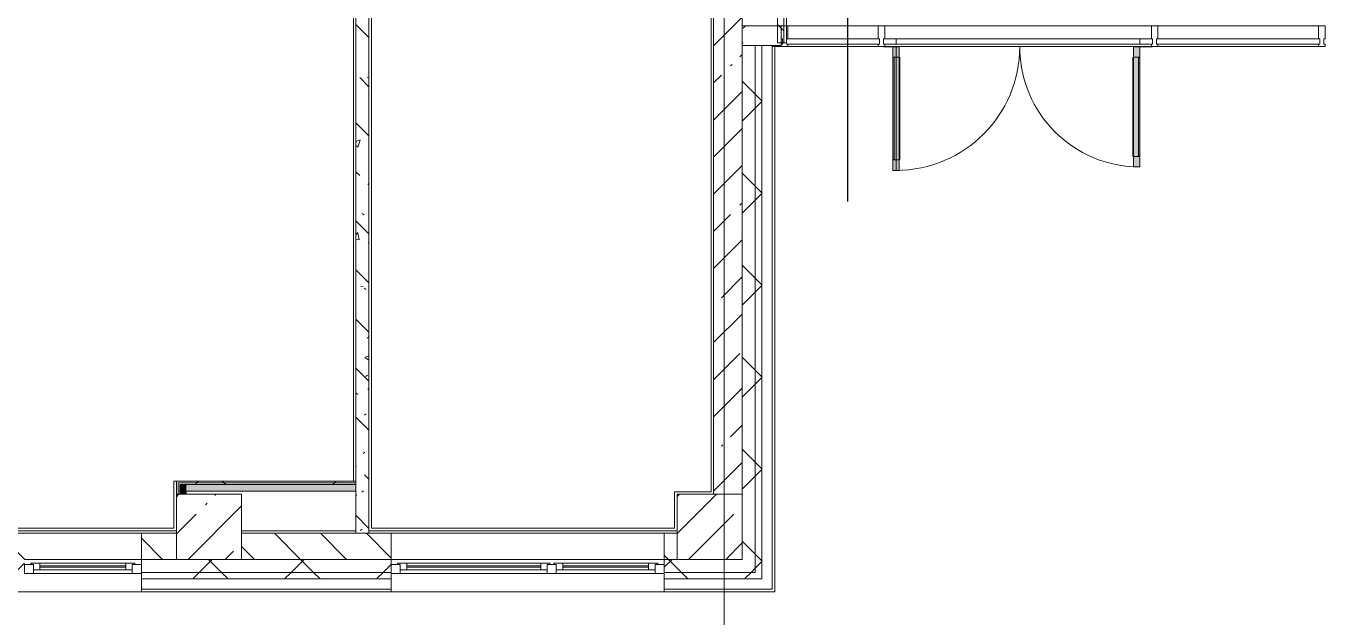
# Model space of a CAD drawing. Header units: millimetres. Extents: x -4060 to 187734, y -8553 to 29000.
# Drawn here: x 139916 to 149889, y 3106 to 7650 of the extents above; entities that cross this region are included whole.
import ezdxf

# ---------------------------------------------------------------- set-up
doc = ezdxf.new("R2010")
doc.units = ezdxf.units.MM
for name, color, linetype, lineweight in [('A-DETL-19', 7, 'Continuous', 30), ('A-GLAZ-2', 7, 'Continuous', 5), ('A-GLAZ-CURT-2', 7, 'Continuous', 5), ('A-GLAZ-CWMG-2', 7, 'Continuous', 5), ('A-WALL', 7, 'Continuous', 9), ('A-WALL-9', 7, 'Continuous', 5), ('I-WALL-22', 7, 'Continuous', 5), ('S-COLS-2', 7, 'Continuous', 5), ('Оси', 7, 'Continuous', 9)]:
    doc.layers.add(name, color=color, linetype=linetype, lineweight=lineweight)
for name, color, linetype, lineweight, true_color in [('A-DETL-GENF-6', 7, 'Continuous', 5, 0xaaaaaa), ('A-DETL-GENF-7', 7, 'Continuous', 5, 0xe2e2e2), ('A-DOOR-2', 7, 'Continuous', 5, 0xaaaaaa), ('A-FLOR-1', 7, 'Continuous', 5, 0xaaaaaa), ('I-WALL-20', 7, 'Continuous', 5, 0xe7e7e7), ('I-WALL-21', 7, 'Continuous', 9, 0xe7e7e7), ('I-WALL-24', 7, 'Continuous', 5, 0x787878)]:
    doc.layers.add(name, color=color, linetype=linetype, lineweight=lineweight, true_color=true_color)
pattern_1 = [(45, (60723.74, 0), (-353.5534, 353.5534), []), (135, (60723.74, 0), (-353.5534, -353.5534), [])]
pattern_2 = [(45, (60723.74, 0), (-530.33, 530.33), []), (135, (60723.74, 0), (-530.33, -530.33), [])]

# ---------------------------------------------------------------- blocks, each defined once
blk = doc.blocks.new('BSC_Колонна _Прямоугольная - 500х500-V103-1_5_1_птичка')
at = {"layer": 'S-COLS-2'}
h = blk.add_hatch(dxfattribs=at)
h.set_pattern_fill('FP_135', color=256, style=0, pattern_type=2)
h.set_pattern_definition([(45, (-80600, -3800), (-285.1231, 285.1231), []), (45, (-80314.88, -3800), (-285.1231, 285.1231), [504.031, -100.806, 16.764, -84.042])])
h.paths.add_polyline_path([(250, -250), (250, 250), (-250, 250), (-250, -250), (140.6, -250)])
for p, q in [((250, 250), (-250, 250)), ((-250, 250), (-250, -250)), ((250, -250), (250, 250)), ((-250, -250), (250, -250))]:
    blk.add_line(p, q, dxfattribs=at)
blk = doc.blocks.new('Системная панель - Стекло - 40мм-24251897-1_5_1_птичка')
at = {"layer": 'A-GLAZ-CURT-2'}
h = blk.add_hatch(dxfattribs=at)
h.set_pattern_fill('FP_172', color=256, style=0, pattern_type=2)
h.set_pattern_definition([(45, (-85897.5, -7010), (-1414.214, 1414.214), [1000, -3000]), (45, (-86897.5, -7510), (-1414.214, 1414.214), [3000, -1000]), (45, (-84897.5, -8010), (-1414.214, 1414.214), [1000, -3000])])
h.paths.add_polyline_path([(357.5, 0), (357.5, 40), (-357.5, 34.6), (-357.5, 0), (-9.5, 0)])
for p, q in [((357.5, 40), (-357.5, 40)), ((-357.5, 40), (-357.5, 0)), ((-357.5, 0), (357.5, 0)), ((357.5, 0), (357.5, 40))]:
    blk.add_line(p, q, dxfattribs=at)
blk = doc.blocks.new('Прямоугольный импост - Импост структурный с накладкой - 160мм-24251894-1_5_1_птичка')
at = {"layer": 'A-GLAZ-CWMG-2'}
for p, q in [((85745, 7650), (85050, 7650)), ((85745, 7493), (85050, 7493))]:
    blk.add_line(p, q, dxfattribs=at)
blk = doc.blocks.new('Прямоугольный импост - Импост структурный с накладкой - 160мм-22875586-1_5_1_птичка')
at = {"layer": 'A-GLAZ-CWMG-2'}
for p, q in [((-50, 0), (-50, 17)), ((-50, 17), (0, 17)), ((-40, 0), (-50, 0)), ((-40, -40), (-40, 0)), ((0, 0), (-10, 0)), ((-10, 0), (-10, -40)), ((0, 17), (0, 0)), ((-50, -140), (-50, -40)), ((-50, -40), (-40, -40)), ((-10, -40), (0, -40)), ((0, -40), (0, -140)), ((0, -140), (-50, -140))]:
    blk.add_line(p, q, dxfattribs=at)
blk = doc.blocks.new('Системная панель - Стекло - 40мм-24251898-1_5_1_птичка')
at = {"layer": 'A-GLAZ-CURT-2'}
h = blk.add_hatch(dxfattribs=at)
h.set_pattern_fill('FP_173', color=256, style=0, pattern_type=2)
h.set_pattern_definition([(45, (-89012.5, -7010), (-1414.214, 1414.214), [1000, -3000]), (45, (-90012.5, -7510), (-1414.214, 1414.214), [3000, -1000]), (45, (-88012.5, -8010), (-1414.214, 1414.214), [1000, -3000])])
h.paths.add_polyline_path([(627.5, 0), (627.5, 40), (-627.5, 40), (-627.5, 0), (593.4, 0)])
for p, q in [((627.5, 40), (-627.5, 40)), ((-627.5, 40), (-627.5, 0)), ((627.5, 0), (627.5, 40)), ((-627.5, 0), (627.5, 0))]:
    blk.add_line(p, q, dxfattribs=at)
blk = doc.blocks.new('Прямоугольный импост - Импост структурный с накладкой - 160мм-24251895-1_5_1_птичка')
at = {"layer": 'A-GLAZ-CWMG-2'}
for p, q in [((89130, 7650), (87895, 7650)), ((89130, 7493), (87895, 7493))]:
    blk.add_line(p, q, dxfattribs=at)
blk = doc.blocks.new('Прямоугольный импост - Импост структурный с накладкой - 160мм-18691755-1_5_1_птичка')
at = {"layer": 'A-GLAZ-CWMG-2'}
for p, q in [((-25, 0), (-25, 17)), ((-25, 17), (25, 17)), ((25, 0), (15, 0)), ((15, 0), (15, -40)), ((25, 17), (25, 0)), ((-25, -140), (-25, -40)), ((15, -40), (25, -40)), ((25, -40), (25, -140)), ((25, -140), (-25, -140))]:
    blk.add_line(p, q, dxfattribs=at)
blk = doc.blocks.new('Дверь_Витражная_СКБ_2Ст - ВВ-17-31911620-1_5_1_птичка')
at = {"layer": 'A-DETL-GENF-7'}
for points in [[(-937, -20), (-937, -17), (-963, -20)], [(-913, -970), (-913, -20), (-963, -20), (-963, -970)], [(937, -944), (937, -20), (887, -20), (887, -944)]]:
    blk.add_hatch(color=256, dxfattribs=at).paths.add_polyline_path(points)
at = {"layer": 'A-DETL-GENF-6'}
for p, q in [((-937, -20), (-1035, -20)), ((-1035, -20), (-937, -20)), ((-913, -20), (-963, -20)), ((-963, -970), (-963, -20)), ((-913, -20), (-963, -20)), ((-963, -20), (-963, -970)), ((-913, -970), (-913, -20)), ((-913, -970), (-913, -20)), ((887, -20), (937, -20)), ((887, -944), (887, -20)), ((887, -20), (887, -944)), ((937, -20), (887, -20)), ((937, -944), (937, -20)), ((937, -944), (937, -20)), ((937, -20), (1035, -20)), ((937, -20), (1035, -20)), ((-963, -100), (-913, -100)), ((-953, -890), (-953, -100)), ((-909, -890), (-909, -100)), ((883, -864), (883, -100)), ((937, -100), (887, -100)), ((927, -864), (927, -100)), ((-963, -890), (-913, -890)), ((937, -864), (887, -864)), ((-963, -970), (-913, -970)), ((-963, -970), (-913, -970)), ((937, -944), (887, -944)), ((887, -944), (937, -944))]:
    blk.add_line(p, q, dxfattribs=at)
at = {"layer": 'A-DOOR-2'}
for p, q in [((-1035, 40), (-937, 40)), ((-1035, 0), (-1035, 40)), ((-937, 40), (-937, 0)), ((937, 40), (1035, 40)), ((937, 0), (937, 40)), ((1035, 40), (1035, 0)), ((-937, 0), (-1035, 0)), ((-937, -970), (-937, -20)), ((1035, 0), (937, 0)), ((937, -944), (937, -20))]:
    blk.add_line(p, q, dxfattribs=at)
for centre, radius, start, end in [((-937, -20), 950, 270, 0), ((937, -20), 924, 180, 270)]:
    blk.add_arc(centre, radius, start, end, dxfattribs=at)
blk = doc.blocks.new('Прямоугольный импост - Импост структурный с накладкой - 160мм-20587511-1_5_1_птичка')
at = {"layer": 'A-GLAZ-CWMG-2'}
for p, q in [((87845, 7650), (85795, 7650)), ((87845, 7493), (85795, 7493)), ((87757, 7550), (85883, 7550)), ((87757, 7510), (85883, 7510))]:
    blk.add_line(p, q, dxfattribs=at)
blk = doc.blocks.new('Прямоугольный импост - Импост структурный с накладкой - 160мм-V140-1_5_1_птичка')
at = {"layer": 'A-GLAZ-CWMG-2'}
for p, q in [((-25, 0), (-25, 17)), ((-25, 17), (25, 17)), ((-15, 0), (-25, 0)), ((-15, -40), (-15, 0)), ((25, 17), (25, 0)), ((-25, -140), (-25, -40)), ((-25, -40), (-15, -40)), ((25, -40), (25, -140)), ((25, -140), (-25, -140))]:
    blk.add_line(p, q, dxfattribs=at)
blk = doc.blocks.new('Прямоугольный импост - Импост структурный с накладкой - 160мм-22875598-1_5_1_птичка')
at = {"layer": 'A-GLAZ-CWMG-2'}
for p, q in [((0, 17), (-50, 17)), ((-50, 17), (-50, 0)), ((-50, 0), (-40, 0)), ((-40, 0), (-40, -40)), ((-10, -40), (-10, 0)), ((-10, 0), (0, 0)), ((0, 0), (0, 17)), ((-40, -40), (-50, -40)), ((-50, -40), (-50, -140)), ((0, -40), (-10, -40)), ((0, -140), (0, -40)), ((-50, -140), (0, -140))]:
    blk.add_line(p, q, dxfattribs=at)
blk = doc.blocks.new('120_Окно_СКБ_1Ст - 120_Окно_СКБ_1Ст 900х2500_h_-19906150-1_5_1_птичка')
at = {"layer": 'A-GLAZ-2'}
for p, q in [((-450, -75), (-450, -5)), ((-450, -5), (-380, -5)), ((450, -5), (-450, -5)), ((-380, -75), (-450, -75)), ((-450, -75), (-400, -75)), ((-380, -75), (-400, -75)), ((-400, -75), (-400, -85)), ((-400, -85), (400, -85)), ((400, -85), (-400, -85)), ((-380, -5), (-380, -75)), ((380, -35), (-380, -35)), ((-380, -35), (-380, -75)), ((-330, -85), (-330, -35)), ((-330, -55), (330, -55)), ((330, -65), (-330, -65)), ((330, -85), (330, -35)), ((380, -75), (380, -5)), ((380, -5), (450, -5)), ((380, -75), (380, -35)), ((450, -75), (380, -75)), ((400, -75), (380, -75)), ((400, -75), (450, -75)), ((400, -85), (400, -75)), ((450, -5), (450, -75))]:
    blk.add_line(p, q, dxfattribs=at)
blk = doc.blocks.new('120_Окно_СКБ_2Ст - 120_Окно_СКБ_2Ст 2100х2500 _мал створка СЛЕВА_-19967351-1_5_1_птичка')
at = {"layer": 'A-GLAZ-2'}
for p, q in [((-1050, -75), (-1050, -5)), ((-1050, -5), (-980, -5)), ((1050, -5), (-1050, -5)), ((-980, -75), (-1050, -75)), ((-1050, -75), (-1000, -75)), ((-980, -75), (-1000, -75)), ((-1000, -75), (-1000, -85)), ((-1000, -85), (-200, -85)), ((-200, -85), (-1000, -85)), ((-980, -5), (-980, -75)), ((-220, -35), (-980, -35)), ((-980, -35), (-980, -75)), ((-930, -85), (-930, -35)), ((-930, -55), (-270, -55)), ((-270, -65), (-930, -65)), ((-270, -85), (-270, -35)), ((-220, -75), (-220, -5)), ((-220, -5), (-150, -5)), ((-220, -75), (-220, -35)), ((-150, -75), (-220, -75)), ((-200, -75), (-220, -75)), ((-200, -75), (-170, -75)), ((-200, -85), (-200, -75)), ((-150, -75), (-170, -75)), ((-170, -75), (-170, -85)), ((-170, -85), (1000, -85)), ((1000, -85), (-170, -85)), ((-150, -5), (-150, -75)), ((980, -35), (-150, -35)), ((-150, -35), (-150, -75)), ((-100, -85), (-100, -35)), ((-100, -55), (930, -55)), ((930, -65), (-100, -65)), ((930, -85), (930, -35)), ((980, -75), (980, -5)), ((980, -5), (1050, -5)), ((980, -75), (980, -35)), ((1050, -75), (980, -75)), ((1000, -75), (980, -75)), ((1000, -75), (1050, -75)), ((1000, -85), (1000, -75)), ((1050, -5), (1050, -75))]:
    blk.add_line(p, q, dxfattribs=at)
blk = doc.blocks.new('BSC_Колонна _Прямоугольная - 500х500-V188-1_5_1_птичка')
at = {"layer": 'S-COLS-2'}
h = blk.add_hatch(dxfattribs=at)
h.set_pattern_fill('FP_213', color=256, style=0, pattern_type=2)
h.set_pattern_definition([(45, (-84450, -3800), (-285.1231, 285.1231), []), (45, (-84164.88, -3800), (-285.1231, 285.1231), [504.031, -100.806, 16.764, -84.042])])
h.paths.add_polyline_path([(8.5, -250), (250, -250), (250, 250), (-250, 250), (-250, -250)])
for p, q in [((250, 250), (-250, 250)), ((-250, 250), (-250, -250)), ((250, -250), (250, 250)), ((-250, -250), (250, -250))]:
    blk.add_line(p, q, dxfattribs=at)

msp = doc.modelspace()

# ---------------------------------------------------------------- hatches: boundary and pattern name
at = {"layer": 'A-WALL-9'}
h = msp.add_hatch(dxfattribs=at)
h.set_pattern_fill('FP_140', color=256, style=0, pattern_type=2)
h.set_pattern_definition(pattern_1)
h.paths.add_polyline_path([(145533.7, 7500), (145723.7, 7500), (145723.7, 7520), (145693.7, 7520), (145693.7, 7650), (145431.7, 7650), (145431.7, 7500), (145523.7, 7500)])
h.paths.add_polyline_path([(149903.7, 7500), (149925.7, 7500), (149925.7, 7650), (149903.7, 7650), (149903.7, 7520)])
h = msp.add_hatch(dxfattribs=at)
h.set_pattern_fill('FP_140', color=256, style=0, pattern_type=2)
h.set_pattern_definition(pattern_1)
h.paths.add_polyline_path([(145423.7, 3550), (145523.7, 3550), (145523.6, 7500), (145431.7, 7500), (145423.7, 7492), (145423.7, 4050)])
h = msp.add_hatch(dxfattribs=at)
h.set_pattern_fill('FP_140', color=256, style=0, pattern_type=2)
h.set_pattern_definition(pattern_1)
h.paths.add_polyline_path([(145533.7, 3450), (145573.7, 3450), (145573.7, 7500), (145523.7, 7500), (145523.7, 3450)])
h = msp.add_hatch(dxfattribs=at)
h.set_pattern_fill('FP_122', color=256, style=0, pattern_type=2)
h.set_pattern_definition([(135, (60723.74, 0), (-176.7767, -176.7767), [])])
h.paths.add_polyline_path([(136816.9, 3550), (137803.7, 3550), (137803.7, 3750), (136703.7, 3750), (136703.7, 3550)])
h.paths.add_polyline_path([(139724.2, 3550), (139904.2, 3550), (139904.2, 3750), (138703.7, 3750), (138703.7, 3550), (139605.4, 3550)])
h.paths.add_polyline_path([(144823.7, 3550), (144923.7, 3550), (144923.7, 3750), (144823.7, 3750), (144823.7, 3554.3)])
h.paths.add_polyline_path([(140804.2, 3550), (141073.7, 3550), (141073.7, 3750), (140804.2, 3750), (140804.2, 3727.7)])
h.paths.add_polyline_path([(142723.7, 3550), (142723.7, 3750), (141573.7, 3750), (141573.7, 3550)])
h = msp.add_hatch(dxfattribs=at)
h.set_pattern_fill('FP_140', color=256, style=0, pattern_type=2)
h.set_pattern_definition(pattern_1)
h.paths.add_polyline_path([(145182.2, 3450), (145523.7, 3450), (145523.7, 3550), (144823.7, 3550), (144823.7, 3450), (144923.7, 3450)])
h.paths.add_polyline_path([(137746.4, 3450), (137803.7, 3455.7), (137803.7, 3550), (136581.7, 3546.3), (136581.7, 3450), (137341.9, 3450)])
h.paths.add_polyline_path([(138703.7, 3450), (139904.2, 3450), (139904.2, 3550), (138703.7, 3550), (138703.7, 3466.9)])
h.paths.add_polyline_path([(141464.3, 3450), (142723.7, 3450), (142723.7, 3550), (140804.2, 3550), (140804.2, 3450)])
h = msp.add_hatch(dxfattribs=at)
h.set_pattern_fill('FP_140', color=256, style=0, pattern_type=2)
h.set_pattern_definition(pattern_1)
h.paths.add_polyline_path([(144823.7, 3400), (145573.7, 3400), (145573.7, 3450), (144823.7, 3450), (144823.7, 3440)])
h.paths.add_polyline_path([(137746.4, 3400), (137803.7, 3400), (137803.7, 3450), (136581.7, 3450), (136581.7, 3400), (136816.9, 3400)])
h.paths.add_polyline_path([(139605.4, 3400), (139904.2, 3400), (139904.2, 3450), (138703.7, 3450), (138703.7, 3400)])
h.paths.add_polyline_path([(140804.2, 3400), (142723.7, 3400), (142723.7, 3450), (140804.2, 3450), (140804.2, 3440)])
at = {"layer": 'I-WALL-20'}
msp.add_hatch(color=256, dxfattribs=at).paths.add_polyline_path([(142453.7, 4075), (142453.7, 4125), (141148.7, 4125), (141148.7, 4075), (141573.7, 4075)])
at = {"layer": 'I-WALL-21'}
msp.add_hatch(color=256, dxfattribs=at).paths.add_polyline_path([(141098.7, 4050), (141148.7, 4050), (141148.7, 4125), (141098.7, 4124.5), (141098.7, 4095.2)])
at = {"layer": 'I-WALL-22'}
h = msp.add_hatch(dxfattribs=at)
h.set_pattern_fill('FP_121', color=256, style=0, pattern_type=2)
h.set_pattern_definition([(45, (60723.74, 0), (-285.1231, 285.1231), []), (45, (61008.87, 0), (-285.1231, 285.1231), [504.031, -100.806, 16.764, -84.042])])
h.paths.add_polyline_path([(145423.7, 4050), (145423.7, 10900), (145203.7, 10900), (145203.7, 4050)])
h = msp.add_hatch(dxfattribs=at)
h.set_pattern_fill('FP_140', color=256, style=0, pattern_type=2)
h.set_pattern_definition(pattern_1)
h.paths.add_polyline_path([(145743.7, 7520), (145743.7, 9195), (145693.7, 9195), (145693.7, 7520)])
h = msp.add_hatch(dxfattribs=at)
h.set_pattern_fill('FP_218', color=256, style=0, pattern_type=2)
h.set_pattern_definition(pattern_2)
h.paths.add_polyline_path([(141148.7, 4137.5), (142453.7, 4137.5), (142453.7, 4150), (141086.2, 4150), (141086.2, 4137.5), (141098.7, 4137.5)])
h = msp.add_hatch(dxfattribs=at)
h.set_pattern_fill('FP_218', color=256, style=0, pattern_type=2)
h.set_pattern_definition(pattern_2)
h.paths.add_polyline_path([(142433.7, 4125), (142453.7, 4125), (142453.7, 4137.5), (141098.7, 4137.5), (141098.7, 4125), (141148.7, 4125)])
at = {"layer": 'I-WALL-24'}
h = msp.add_hatch(dxfattribs=at)
h.set_pattern_fill('FP_147', color=256, style=0, pattern_type=2)
h.set_pattern_definition([(135, (60723.74, 0), (-377.1708, -377.1708), [533.4, -88.9, 17.78, -88.9]), (135, (60723.74, 376.94), (-377.1708, -377.1708), []), (50, (60723.74, 0), (637.6445, -55.7866), [66.675, -733.425]), (355, (60723.74, 0), (-123.3494, 668.699), [53.34, -586.74]), (100.451, (60776.9, -4.65), (514.299, 612.908), [56.665, -623.315]), (46.184, (60723.74, 177.8), (948.7764, -147.15), [100.012, -1100.137]), (96.636, (60802.8, 165.5), (830.909, 865.997), [84.998, -934.973]), (351.184, (60723.7, 177.8), (830.918, 865.988), [80.01, -880.11]), (21, (60812.64, 133.35), (530.6506, -357.9283), [66.675, -733.425]), (326, (60812.64, 133.35), (216.308, 644.6585), [53.34, -586.74]), (71.451, (60856.86, 103.5), (746.9596, 286.7243), [56.665, -623.315]), (37.5, (60723.74, 0), (10.81053, 295.9426), [16.764, -562.864, 16.764, -578.866, -588.962]), (37.5, (60723.74, 0), (10.81053, 295.9426), [-1175.258, 16.764, -572.198]), (7.5, (60723.74, 0), (233.8692, 350.6318), [16.764, -322.834, 16.764, -549.529, -224.472]), (7.5, (60723.74, 0), (233.8692, 350.6318), [-905.891, 16.764, -207.708]), (327.5, (60525.5, 0), (474.5678, -20.0513), [16.764, -205.486, 16.764, -676.656, -920.115]), (327.5, (60525.5, 0), (474.5678, -20.0513), [-915.67, 16.764, -903.351]), (317.5, (60436.6, 0), (518.4522, 88.9934), [16.764, -272.161, 16.764, -443.738, -653.415]), (317.5, (60436.6, 0), (518.4522, 88.9934), [-749.427, 16.764, -636.651])])
h.paths.add_polyline_path([(142453.7, 3750), (142553.7, 3750), (142553.7, 9100), (142453.7, 9100), (142453.7, 3770)])

# ---------------------------------------------------------------- linework, layer by layer
at = {"layer": 'A-DETL-19'}
msp.add_line((146233.7, 10400), (146233.7, 6300), dxfattribs=at)
at = {"layer": 'A-FLOR-1'}
for p, q in [((145183.7, 4070), (145183.7, 10880)), ((142573.7, 9220), (142573.7, 3790)), ((142433.7, 4150), (142433.7, 9080)), ((145423.7, 7520), (145431.7, 7520)), ((141053.7, 3790), (141053.7, 4150)), ((141053.7, 4150), (141073.7, 4150)), ((144903.7, 3790), (144903.7, 4070)), ((144903.7, 4070), (145183.7, 4070)), ((139844.2, 3790), (141053.7, 3790)), ((142573.7, 3790), (144903.7, 3790))]:
    msp.add_line(p, q, dxfattribs=at)
at = {"layer": 'A-WALL'}
for p, q in [((145743.7, 7520), (145743.7, 9195)), ((145431.7, 7500), (145723.7, 7500)), ((145523.7, 3450), (145523.7, 7500)), ((145573.7, 3400), (145573.7, 7500)), ((145653.7, 3320), (145653.7, 7500)), ((145653.7, 7497), (145723.7, 7497)), ((145673.7, 7492), (145653.7, 7492)), ((141086.2, 4050), (141086.2, 4137.5)), ((142453.7, 4137.5), (141086.2, 4137.5)), ((141098.7, 4050), (141098.7, 4125)), ((142453.7, 4125), (141098.7, 4125)), ((142453.7, 3750), (142553.7, 3750)), ((141073.7, 3550), (140804.2, 3550)), ((142723.7, 3550), (141573.7, 3550)), ((144923.7, 3550), (144823.7, 3550)), ((140804.2, 3450), (142723.7, 3450)), ((140804.2, 3400), (142723.7, 3400)), ((144823.7, 3450), (145523.7, 3450)), ((144823.7, 3400), (145573.7, 3400)), ((140804.2, 3320), (142723.7, 3320)), ((144823.7, 3320), (145653.7, 3320))]:
    msp.add_line(p, q, dxfattribs=at)
at = {"layer": 'A-WALL-9'}
for p, q in [((145723.7, 7650), (145423.7, 7650)), ((145723.7, 7492), (145723.7, 7650)), ((145423.7, 7500), (145431.7, 7500)), ((145673.7, 7492), (145723.7, 7492)), ((145673.7, 3300), (145673.7, 7492)), ((145423.7, 4050), (145423.7, 4050)), ((139824.2, 3750), (141073.7, 3750)), ((140804.2, 3750), (140804.2, 3300)), ((142453.7, 3750), (141573.7, 3750)), ((142553.7, 3750), (144923.7, 3750)), ((142723.7, 3300), (142723.7, 3750)), ((144823.7, 3750), (144823.7, 3300)), ((136581.7, 3300), (145673.7, 3300))]:
    msp.add_line(p, q, dxfattribs=at)
at = {"layer": 'I-WALL-22'}
for p, q in [((145203.7, 10900), (145203.7, 4050)), ((145423.7, 4050), (145423.7, 10900)), ((142553.7, 3750), (142553.7, 9200)), ((145693.7, 9245), (145693.7, 7520)), ((145763.7, 7520), (145763.7, 9175)), ((142453.7, 9100), (142453.7, 3750)), ((145693.7, 7520), (145763.7, 7520)), ((141073.7, 4150), (141073.7, 4050)), ((142453.7, 4150), (141073.7, 4150)), ((141148.7, 4050), (141148.7, 4075)), ((141148.7, 4075), (142453.7, 4075)), ((139824.2, 3770), (141073.7, 3770)), ((141573.7, 3770), (142453.7, 3770)), ((142553.7, 3770), (144923.7, 3770)), ((140804.2, 3550), (139904.2, 3550)), ((144823.7, 3550), (142723.7, 3550))]:
    msp.add_line(p, q, dxfattribs=at)
at = {"layer": 'Оси'}
msp.add_line((145283.7, -1906.3), (145283.7, 9979), dxfattribs=at)

# ---------------------------------------------------------------- block references
at = {"layer": 'A-DOOR-2'}
msp.add_blockref('Дверь_Витражная_СКБ_2Ст - ВВ-17-31911620-1_5_1_птичка', (147543.7, 7510), dxfattribs=at)
at = {"layer": 'A-GLAZ-2', "rotation": 180}
for name, p in [('120_Окно_СКБ_1Ст - 120_Окно_СКБ_1Ст 900х2500_h_-19906150-1_5_1_птичка', (140354.2, 3435)), ('120_Окно_СКБ_2Ст - 120_Окно_СКБ_2Ст 2100х2500 _мал створка СЛЕВА_-19967351-1_5_1_птичка', (143773.7, 3435))]:
    msp.add_blockref(name, p, dxfattribs=at)
at = {"layer": 'A-GLAZ-CURT-2'}
for name, p in [('Системная панель - Стекло - 40мм-24251897-1_5_1_птичка', (146121.2, 7510)), ('Системная панель - Стекло - 40мм-24251898-1_5_1_птичка', (149236.2, 7510))]:
    msp.add_blockref(name, p, dxfattribs=at)
at = {"layer": 'A-GLAZ-CWMG-2', "rotation": 180}
msp.add_blockref('Прямоугольный импост - Импост структурный с накладкой - 160мм-22875598-1_5_1_птичка', (145723.7, 7510), dxfattribs=at)
at = {"layer": 'A-GLAZ-CWMG-2'}
for name in ['Прямоугольный импост - Импост структурный с накладкой - 160мм-24251894-1_5_1_птичка', 'Прямоугольный импост - Импост структурный с накладкой - 160мм-20587511-1_5_1_птичка', 'Прямоугольный импост - Импост структурный с накладкой - 160мм-24251895-1_5_1_птичка']:
    msp.add_blockref(name, (60723.7, 0), dxfattribs=at)
at = {"layer": 'A-GLAZ-CWMG-2', "extrusion": (0, 0, -1), "rotation": 180}
for name, p in [('Прямоугольный импост - Импост структурный с накладкой - 160мм-V140-1_5_1_птичка', (-146493.7, 7510)), ('Прямоугольный импост - Импост структурный с накладкой - 160мм-18691755-1_5_1_птичка', (-148593.7, 7510)), ('Прямоугольный импост - Импост структурный с накладкой - 160мм-22875586-1_5_1_птичка', (-149903.7, 7510))]:
    msp.add_blockref(name, p, dxfattribs=at)
at = {"layer": 'S-COLS-2'}
for name, p in [('BSC_Колонна _Прямоугольная - 500х500-V103-1_5_1_птичка', (141323.7, 3800)), ('BSC_Колонна _Прямоугольная - 500х500-V188-1_5_1_птичка', (145173.7, 3800))]:
    msp.add_blockref(name, p, dxfattribs=at)

doc.saveas('drawing.dxf')
